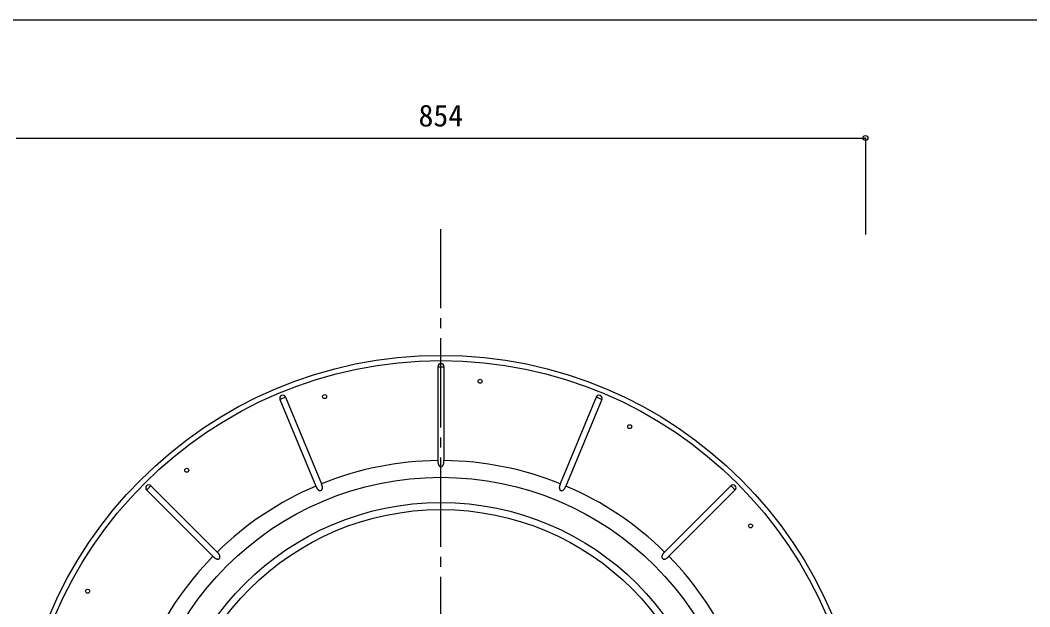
# Model space of a CAD drawing. Units: millimetres at full size, sheet at 1:10; details may follow other scales. Extents: x -1447 to 1393, y -995 to 993.
# Drawn here: x -933 to 82, y 404 to 993 of the extents above; entities that cross this region are included whole.
import ezdxf
from ezdxf.enums import TextEntityAlignment as Align

# ---------------------------------------------------------------- set-up
doc = ezdxf.new("R2010")
doc.units = ezdxf.units.MM
doc.header["$LTSCALE"] = 10
doc.header["$PDMODE"] = 32
doc.header["$PDSIZE"] = 5
doc.linetypes.add('CHAIN2', pattern=[12, 9, -1, 1, -1])
for name, color, linetype in [('0-0_Defpoints', 7, 'Continuous'), ('1-0', 7, 'Continuous'), ('1-8', 7, 'Continuous')]:
    doc.layers.add(name, color=color, linetype=linetype)
doc.styles.add('ＭＳ ゴシック', font='')
doc.styles.get('ＭＳ ゴシック').set_extended_font_data('MS Gothic')

msp = doc.modelspace()

# ---------------------------------------------------------------- linework, layer by layer
at = {"layer": '0-0_Defpoints'}
msp.add_lwpolyline([(-1446.63, -994.65), (1393.37, -994.65), (1393.37, 993.35), (-1446.63, 993.35)], close=True, dxfattribs=at)
at = {"layer": '1-0', "linetype": 'CHAIN2'}
msp.add_line((-510.22, -376.17), (-510.22, 783.14), dxfattribs=at)
at = {"layer": '1-0'}
for p, q in [((-513.29, 644.92), (-513.29, 550.62)), ((-513.29, 644.92), (-507.15, 644.92)), ((-507.15, 644.92), (-507.15, 550.62)), ((-672.07, 612.12), (-635.98, 524.99)), ((-666.4, 614.47), (-630.31, 527.34)), ((-354.05, 614.47), (-390.14, 527.34)), ((-348.38, 612.12), (-384.47, 524.99)), ((-806.2, 521.05), (-739.52, 454.37)), ((-801.86, 525.39), (-735.18, 458.71)), ((-218.58, 525.39), (-285.27, 458.71)), ((-214.24, 521.05), (-280.93, 454.37))]:
    msp.add_line(p, q, dxfattribs=at)
for points in [[(-672.07, 612.12), (-671.51, 612.35), (-670.83, 612.63), (-670.05, 612.95), (-669.23, 613.29), (-668.41, 613.63), (-667.64, 613.95), (-666.95, 614.24), (-666.4, 614.47)], [(-354.05, 614.47), (-353.49, 614.24), (-352.81, 613.95), (-352.04, 613.63), (-351.21, 613.29), (-350.39, 612.95), (-349.62, 612.63), (-348.93, 612.35), (-348.38, 612.12)], [(-513.29, 550.62), (-513.29, 550.56), (-513.29, 550.5), (-513.29, 550.45), (-513.29, 550.39), (-513.29, 550.33), (-513.28, 550.26), (-513.28, 550.2), (-513.28, 550.13), (-513.28, 550.05), (-513.28, 549.97), (-513.28, 549.88), (-513.27, 549.79), (-513.27, 549.7), (-513.27, 549.6), (-513.26, 549.49), (-513.26, 549.38), (-513.25, 549.26), (-513.24, 549.14), (-513.23, 549.02), (-513.22, 548.89), (-513.2, 548.75), (-513.18, 548.62), (-513.16, 548.48), (-513.14, 548.33), (-513.12, 548.19), (-513.09, 548.04), (-513.06, 547.89), (-513.03, 547.74), (-512.99, 547.6), (-512.96, 547.45), (-512.92, 547.31), (-512.88, 547.16), (-512.84, 547.02), (-512.79, 546.89), (-512.75, 546.75), (-512.7, 546.62), (-512.65, 546.49), (-512.6, 546.36), (-512.54, 546.24)], [(-507.32, 548.18), (-507.29, 548.35), (-507.27, 548.51), (-507.25, 548.67), (-507.24, 548.82), (-507.22, 548.97), (-507.21, 549.11), (-507.2, 549.25), (-507.19, 549.38), (-507.19, 549.51), (-507.18, 549.63), (-507.18, 549.74), (-507.17, 549.85), (-507.17, 549.95), (-507.17, 550.04), (-507.17, 550.12), (-507.17, 550.19), (-507.16, 550.27), (-507.16, 550.33), (-507.16, 550.39), (-507.16, 550.45), (-507.16, 550.51), (-507.16, 550.56), (-507.15, 550.62)], [(-512.54, 546.24), (-512.48, 546.12), (-512.42, 546.01), (-512.36, 545.9), (-512.3, 545.8), (-512.23, 545.7), (-512.16, 545.6), (-512.09, 545.51), (-512.02, 545.42), (-511.95, 545.34), (-511.87, 545.26), (-511.8, 545.19), (-511.72, 545.12), (-511.64, 545.05), (-511.57, 544.99), (-511.49, 544.94), (-511.41, 544.89), (-511.33, 544.84), (-511.25, 544.8), (-511.17, 544.76), (-511.1, 544.72), (-511.02, 544.69), (-510.95, 544.66), (-510.87, 544.63), (-510.8, 544.61), (-510.73, 544.59), (-510.66, 544.57), (-510.59, 544.56), (-510.52, 544.55), (-510.45, 544.54), (-510.38, 544.53), (-510.31, 544.53), (-510.24, 544.53), (-510.17, 544.53), (-510.11, 544.53), (-510.04, 544.54), (-509.97, 544.54), (-509.9, 544.55), (-509.84, 544.57), (-509.77, 544.58)], [(-509.77, 544.58), (-509.7, 544.6), (-509.64, 544.61), (-509.57, 544.63), (-509.5, 544.66), (-509.44, 544.68), (-509.37, 544.71), (-509.3, 544.74), (-509.23, 544.77), (-509.17, 544.81), (-509.1, 544.85), (-509.03, 544.89), (-508.96, 544.94), (-508.89, 544.99), (-508.82, 545.04), (-508.75, 545.1), (-508.68, 545.16), (-508.61, 545.23), (-508.54, 545.31), (-508.46, 545.39), (-508.39, 545.47), (-508.32, 545.57), (-508.25, 545.67), (-508.18, 545.77), (-508.1, 545.89), (-508.03, 546.01), (-507.96, 546.14), (-507.9, 546.27), (-507.83, 546.41), (-507.77, 546.55), (-507.7, 546.7), (-507.65, 546.86), (-507.59, 547.02), (-507.54, 547.18), (-507.5, 547.34), (-507.45, 547.51), (-507.42, 547.68), (-507.38, 547.85), (-507.35, 548.01), (-507.32, 548.18)], [(-806.2, 521.05), (-805.78, 521.48), (-805.25, 522), (-804.66, 522.59), (-804.03, 523.22), (-803.41, 523.85), (-802.81, 524.44), (-802.29, 524.97), (-801.86, 525.39)], [(-635.98, 524.99), (-635.95, 524.93), (-635.93, 524.87), (-635.9, 524.81), (-635.87, 524.75), (-635.84, 524.68), (-635.81, 524.61), (-635.78, 524.54), (-635.74, 524.46), (-635.7, 524.38), (-635.66, 524.29), (-635.62, 524.2), (-635.58, 524.1), (-635.53, 523.99), (-635.48, 523.88), (-635.42, 523.77), (-635.36, 523.65), (-635.3, 523.52), (-635.23, 523.4), (-635.16, 523.26), (-635.09, 523.13), (-635.01, 522.99), (-634.92, 522.86), (-634.83, 522.72), (-634.74, 522.58), (-634.65, 522.44), (-634.55, 522.3), (-634.45, 522.17), (-634.35, 522.04), (-634.25, 521.91), (-634.14, 521.78), (-634.04, 521.67), (-633.93, 521.55), (-633.83, 521.45), (-633.72, 521.35), (-633.62, 521.25), (-633.52, 521.16), (-633.41, 521.08), (-633.31, 521), (-633.22, 520.93)], [(-633.22, 520.93), (-633.12, 520.86), (-633.03, 520.8), (-632.94, 520.75), (-632.86, 520.7), (-632.77, 520.66), (-632.69, 520.62), (-632.62, 520.59), (-632.54, 520.56), (-632.47, 520.53), (-632.39, 520.51), (-632.32, 520.49), (-632.26, 520.47), (-632.19, 520.45), (-632.12, 520.44), (-632.06, 520.42), (-632, 520.41), (-631.94, 520.4), (-631.88, 520.4), (-631.82, 520.39), (-631.76, 520.39), (-631.7, 520.38), (-631.64, 520.38), (-631.59, 520.38), (-631.53, 520.38), (-631.47, 520.38), (-631.42, 520.39), (-631.36, 520.39), (-631.31, 520.4), (-631.25, 520.41), (-631.19, 520.42), (-631.13, 520.43), (-631.08, 520.45), (-631.02, 520.47), (-630.96, 520.48), (-630.9, 520.51), (-630.84, 520.53), (-630.78, 520.56), (-630.72, 520.58), (-630.66, 520.61)], [(-630.66, 520.61), (-630.6, 520.64), (-630.54, 520.68), (-630.49, 520.71), (-630.43, 520.75), (-630.37, 520.79), (-630.32, 520.83), (-630.26, 520.88), (-630.21, 520.93), (-630.15, 520.98), (-630.1, 521.03), (-630.05, 521.08), (-630, 521.14), (-629.95, 521.2), (-629.9, 521.26), (-629.85, 521.33), (-629.8, 521.4), (-629.76, 521.48), (-629.71, 521.55), (-629.67, 521.64), (-629.63, 521.72), (-629.59, 521.82), (-629.55, 521.92), (-629.51, 522.02), (-629.48, 522.13), (-629.45, 522.24), (-629.42, 522.36), (-629.39, 522.49), (-629.37, 522.62), (-629.35, 522.76), (-629.34, 522.91), (-629.33, 523.06), (-629.32, 523.22), (-629.32, 523.38), (-629.33, 523.55), (-629.33, 523.72), (-629.35, 523.9), (-629.37, 524.08), (-629.39, 524.26), (-629.41, 524.44)], [(-629.41, 524.44), (-629.44, 524.62), (-629.47, 524.79), (-629.51, 524.97), (-629.55, 525.13), (-629.59, 525.3), (-629.64, 525.45), (-629.68, 525.6), (-629.73, 525.75), (-629.77, 525.89), (-629.82, 526.03), (-629.87, 526.15), (-629.91, 526.28), (-629.96, 526.4), (-630, 526.51), (-630.04, 526.61), (-630.08, 526.72), (-630.11, 526.81), (-630.15, 526.91), (-630.18, 527), (-630.21, 527.09), (-630.24, 527.17), (-630.28, 527.26), (-630.31, 527.34)], [(-390.14, 527.34), (-390.16, 527.27), (-390.19, 527.2), (-390.22, 527.13), (-390.24, 527.06), (-390.27, 526.99), (-390.3, 526.91), (-390.33, 526.83), (-390.36, 526.75), (-390.4, 526.66), (-390.43, 526.56), (-390.47, 526.46), (-390.51, 526.35), (-390.55, 526.24), (-390.59, 526.12), (-390.64, 526), (-390.68, 525.86), (-390.72, 525.73), (-390.77, 525.59), (-390.81, 525.44), (-390.85, 525.29), (-390.89, 525.14), (-390.93, 524.98), (-390.96, 524.81), (-390.99, 524.65), (-391.02, 524.48), (-391.05, 524.31), (-391.07, 524.15), (-391.09, 523.98), (-391.1, 523.82), (-391.12, 523.66), (-391.12, 523.5), (-391.12, 523.35), (-391.12, 523.2), (-391.12, 523.06), (-391.11, 522.92), (-391.1, 522.79), (-391.08, 522.66), (-391.06, 522.54), (-391.04, 522.42)], [(-391.04, 522.42), (-391.01, 522.3), (-390.99, 522.19), (-390.96, 522.09), (-390.92, 521.99), (-390.89, 521.89), (-390.85, 521.8), (-390.81, 521.71), (-390.77, 521.63), (-390.73, 521.55), (-390.69, 521.48), (-390.64, 521.4), (-390.6, 521.33), (-390.55, 521.27), (-390.5, 521.2), (-390.45, 521.14), (-390.4, 521.08), (-390.34, 521.03), (-390.29, 520.97), (-390.24, 520.92), (-390.18, 520.87), (-390.12, 520.83), (-390.07, 520.78), (-390.01, 520.74), (-389.95, 520.7), (-389.89, 520.67), (-389.83, 520.63), (-389.77, 520.6), (-389.71, 520.57), (-389.65, 520.55), (-389.58, 520.52), (-389.52, 520.5), (-389.46, 520.48), (-389.39, 520.46), (-389.33, 520.44), (-389.26, 520.43), (-389.2, 520.41), (-389.13, 520.4), (-389.06, 520.4), (-389, 520.39)], [(-389, 520.39), (-388.93, 520.39), (-388.86, 520.38), (-388.79, 520.38), (-388.71, 520.38), (-388.64, 520.39), (-388.57, 520.4), (-388.49, 520.4), (-388.41, 520.42), (-388.33, 520.43), (-388.25, 520.45), (-388.17, 520.47), (-388.09, 520.5), (-388, 520.53), (-387.91, 520.56), (-387.82, 520.6), (-387.72, 520.64), (-387.63, 520.69), (-387.53, 520.74), (-387.43, 520.8), (-387.32, 520.86), (-387.22, 520.94), (-387.11, 521.01), (-387, 521.1), (-386.89, 521.19), (-386.78, 521.29), (-386.67, 521.4), (-386.56, 521.51), (-386.45, 521.62), (-386.34, 521.74), (-386.23, 521.86), (-386.13, 521.99), (-386.02, 522.12), (-385.92, 522.26), (-385.82, 522.39), (-385.73, 522.53), (-385.64, 522.67), (-385.55, 522.81), (-385.47, 522.95), (-385.39, 523.09)], [(-385.39, 523.09), (-385.31, 523.22), (-385.23, 523.36), (-385.17, 523.49), (-385.1, 523.61), (-385.04, 523.73), (-384.98, 523.85), (-384.93, 523.96), (-384.88, 524.07), (-384.83, 524.17), (-384.79, 524.27), (-384.75, 524.35), (-384.71, 524.44), (-384.68, 524.51), (-384.65, 524.58), (-384.62, 524.64), (-384.6, 524.7), (-384.57, 524.75), (-384.55, 524.8), (-384.53, 524.84), (-384.52, 524.88), (-384.5, 524.92), (-384.48, 524.96), (-384.47, 524.99)], [(-218.58, 525.39), (-218.16, 524.97), (-217.63, 524.44), (-217.04, 523.85), (-216.41, 523.22), (-215.79, 522.59), (-215.19, 522), (-214.67, 521.48), (-214.24, 521.05)], [(-733.65, 456.97), (-733.75, 457.11), (-733.85, 457.23), (-733.94, 457.35), (-734.04, 457.47), (-734.13, 457.58), (-734.23, 457.69), (-734.31, 457.79), (-734.4, 457.88), (-734.48, 457.97), (-734.56, 458.06), (-734.63, 458.14), (-734.7, 458.21), (-734.77, 458.27), (-734.82, 458.34), (-734.88, 458.39), (-734.92, 458.44), (-734.97, 458.49), (-735.01, 458.53), (-735.05, 458.57), (-735.08, 458.61), (-735.12, 458.64), (-735.15, 458.67), (-735.18, 458.71)], [(-732.73, 452.64), (-732.69, 452.7), (-732.66, 452.76), (-732.63, 452.82), (-732.6, 452.89), (-732.57, 452.95), (-732.55, 453.02), (-732.52, 453.09), (-732.5, 453.16), (-732.48, 453.24), (-732.46, 453.32), (-732.45, 453.4), (-732.43, 453.48), (-732.42, 453.57), (-732.41, 453.66), (-732.4, 453.75), (-732.4, 453.85), (-732.4, 453.95), (-732.41, 454.06), (-732.41, 454.17), (-732.43, 454.28), (-732.45, 454.4), (-732.47, 454.53), (-732.5, 454.66), (-732.53, 454.79), (-732.57, 454.93), (-732.62, 455.08), (-732.67, 455.22), (-732.73, 455.37), (-732.79, 455.52), (-732.86, 455.67), (-732.93, 455.82), (-733.01, 455.97), (-733.09, 456.12), (-733.17, 456.27), (-733.26, 456.42), (-733.36, 456.56), (-733.45, 456.7), (-733.55, 456.84), (-733.65, 456.97)], [(-285.27, 458.71), (-285.28, 458.69), (-285.3, 458.67), (-285.32, 458.65), (-285.34, 458.63), (-285.36, 458.61), (-285.38, 458.59), (-285.41, 458.56), (-285.44, 458.53), (-285.47, 458.5), (-285.5, 458.47), (-285.54, 458.43), (-285.58, 458.38), (-285.63, 458.34), (-285.68, 458.28), (-285.73, 458.23), (-285.79, 458.17), (-285.85, 458.11), (-285.91, 458.04), (-285.98, 457.96), (-286.04, 457.89), (-286.12, 457.8), (-286.19, 457.72), (-286.27, 457.63), (-286.35, 457.53), (-286.43, 457.44), (-286.51, 457.34), (-286.59, 457.23), (-286.67, 457.12), (-286.75, 457.01), (-286.84, 456.9), (-286.92, 456.79), (-287, 456.67), (-287.07, 456.55), (-287.15, 456.44), (-287.23, 456.32), (-287.3, 456.19), (-287.37, 456.07), (-287.43, 455.95), (-287.5, 455.83)], [(-739.52, 454.37), (-739.47, 454.32), (-739.42, 454.28), (-739.37, 454.23), (-739.32, 454.18), (-739.27, 454.13), (-739.22, 454.08), (-739.16, 454.03), (-739.09, 453.97), (-739.03, 453.9), (-738.96, 453.84), (-738.88, 453.77), (-738.8, 453.69), (-738.72, 453.61), (-738.63, 453.53), (-738.53, 453.44), (-738.43, 453.36), (-738.32, 453.27), (-738.21, 453.17), (-738.1, 453.08), (-737.97, 452.98), (-737.85, 452.89), (-737.72, 452.79), (-737.58, 452.7), (-737.45, 452.6), (-737.31, 452.51), (-737.16, 452.42), (-737.02, 452.34), (-736.88, 452.25), (-736.73, 452.18), (-736.59, 452.1), (-736.45, 452.03), (-736.31, 451.97), (-736.17, 451.91), (-736.03, 451.86), (-735.9, 451.81), (-735.77, 451.77), (-735.64, 451.73), (-735.52, 451.7), (-735.39, 451.67)], [(-735.39, 451.67), (-735.28, 451.65), (-735.16, 451.63), (-735.05, 451.61), (-734.94, 451.6), (-734.84, 451.59), (-734.74, 451.59), (-734.64, 451.59), (-734.55, 451.59), (-734.46, 451.6), (-734.37, 451.61), (-734.29, 451.62), (-734.21, 451.63), (-734.13, 451.65), (-734.05, 451.67), (-733.97, 451.69), (-733.9, 451.71), (-733.83, 451.73), (-733.76, 451.76), (-733.7, 451.79), (-733.63, 451.82), (-733.57, 451.85), (-733.51, 451.88), (-733.45, 451.92), (-733.39, 451.95), (-733.34, 451.99), (-733.28, 452.03), (-733.23, 452.07), (-733.18, 452.11), (-733.13, 452.15), (-733.08, 452.19), (-733.04, 452.24), (-732.99, 452.28), (-732.95, 452.33), (-732.91, 452.38), (-732.87, 452.43), (-732.83, 452.48), (-732.8, 452.53), (-732.76, 452.59), (-732.73, 452.64)], [(-287.5, 455.83), (-287.56, 455.71), (-287.62, 455.59), (-287.67, 455.47), (-287.72, 455.35), (-287.77, 455.23), (-287.81, 455.11), (-287.85, 454.99), (-287.89, 454.88), (-287.92, 454.76), (-287.95, 454.65), (-287.98, 454.54), (-288, 454.43), (-288.02, 454.33), (-288.03, 454.23), (-288.04, 454.12), (-288.05, 454.03), (-288.05, 453.93), (-288.05, 453.83), (-288.05, 453.74), (-288.04, 453.65), (-288.03, 453.56), (-288.02, 453.47), (-288, 453.38), (-287.98, 453.3), (-287.96, 453.22), (-287.94, 453.14), (-287.91, 453.06), (-287.88, 452.98), (-287.85, 452.91), (-287.82, 452.84), (-287.79, 452.77), (-287.75, 452.7), (-287.72, 452.64), (-287.68, 452.58), (-287.64, 452.52), (-287.6, 452.46), (-287.56, 452.4), (-287.51, 452.35), (-287.47, 452.3)], [(-287.47, 452.3), (-287.42, 452.25), (-287.37, 452.2), (-287.32, 452.16), (-287.27, 452.11), (-287.22, 452.07), (-287.17, 452.03), (-287.12, 451.99), (-287.06, 451.96), (-287, 451.92), (-286.94, 451.89), (-286.88, 451.85), (-286.82, 451.82), (-286.76, 451.79), (-286.69, 451.77), (-286.62, 451.74), (-286.55, 451.72), (-286.48, 451.69), (-286.41, 451.67), (-286.33, 451.65), (-286.25, 451.64), (-286.17, 451.62), (-286.09, 451.61), (-286, 451.6), (-285.9, 451.59), (-285.81, 451.59), (-285.71, 451.59), (-285.6, 451.59), (-285.49, 451.6), (-285.38, 451.61), (-285.26, 451.63), (-285.14, 451.65), (-285.01, 451.68), (-284.88, 451.71), (-284.74, 451.75), (-284.59, 451.8), (-284.45, 451.85), (-284.3, 451.9), (-284.15, 451.96), (-284, 452.03)], [(-284, 452.03), (-283.84, 452.1), (-283.69, 452.18), (-283.54, 452.26), (-283.39, 452.34), (-283.25, 452.43), (-283.1, 452.53), (-282.96, 452.62), (-282.82, 452.72), (-282.69, 452.82), (-282.55, 452.91), (-282.43, 453.01), (-282.3, 453.11), (-282.19, 453.21), (-282.07, 453.3), (-281.97, 453.39), (-281.86, 453.48), (-281.77, 453.57), (-281.68, 453.65), (-281.59, 453.73), (-281.51, 453.81), (-281.44, 453.88), (-281.37, 453.94), (-281.31, 454), (-281.25, 454.06), (-281.2, 454.1), (-281.15, 454.15), (-281.11, 454.19), (-281.08, 454.22), (-281.04, 454.25), (-281.01, 454.29), (-280.98, 454.31), (-280.95, 454.34), (-280.93, 454.37)]]:
    msp.add_lwpolyline(points, dxfattribs=at)
for centre, radius in [((-510.22, 229.41), 427), ((-510.22, 229.41), 421.71), ((-470.74, 630.34), 2), ((-627.17, 614.93), 2), ((-320.31, 584.71), 2), ((-765.8, 540.83), 2), ((-510.22, 229.41), 304.43), ((-510.22, 229.41), 279.02), ((-510.22, 229.41), 271.95), ((-198.8, 484.99), 2), ((-865.52, 419.32), 2)]:
    msp.add_circle(centre, radius, dxfattribs=at)
for centre, radius, start, end in [((-510.22, 644.92), 3.07, 0.0002, 179.9998), ((-669.23, 613.29), 3.07, 22.50022, 202.49962), ((-351.21, 613.29), 3.07, 337.5003, 157.49986), ((-510.22, 229.41), 321.22, 90.54751, 111.95248), ((-510.22, 229.41), 321.22, 68.04757, 89.45244), ((-804.03, 523.22), 3.07, 44.99995, 224.99966), ((-510.22, 229.41), 321.22, 113.04757, 134.45244), ((-510.22, 229.41), 321.22, 45.54752, 66.95246), ((-216.41, 523.22), 3.07, 315.00041, 134.99998), ((-510.22, 229.41), 321.22, 135.54755, 156.95246), ((-510.22, 229.41), 321.22, 23.04753, 44.45246)]:
    msp.add_arc(centre, radius, start, end, dxfattribs=at)
at = {"layer": '1-8'}
for p, q in [((-937.22, 874.89), (-83.22, 874.89)), ((-83.22, 874.89), (-83.22, 777.79))]:
    msp.add_line(p, q, dxfattribs=at)
msp.add_point((-83.22, 874.89), dxfattribs=at)

# ---------------------------------------------------------------- texts
at = {"layer": '1-8', "style": 'ＭＳ ゴシック'}
msp.add_text('854', height=21.99, dxfattribs=at).set_placement((-532.72, 879.89), align=Align.BOTTOM_LEFT)

doc.saveas('drawing.dxf')
